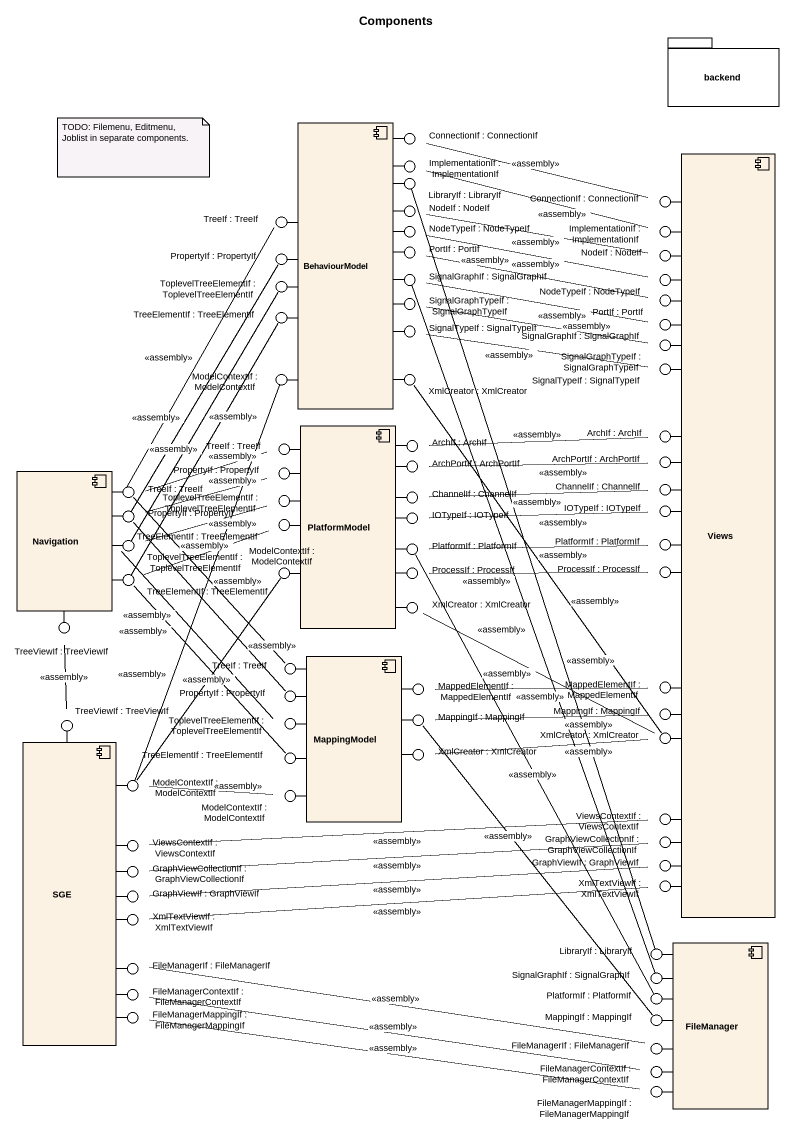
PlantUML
@startuml
title Components
package backend {
}
component BehaviourModel
() "ConnectionIf : ConnectionIf" as ConnectionIf
() "ImplementationIf : ImplementationIf" as ImplementationIf
component Views
() "LibraryIf : LibraryIf" as LibraryIf
() "NodeIf : NodeIf" as NodeIf
() "ConnectionIf : ConnectionIf" as ConnectionIf_2
() "TreeIf : TreeIf" as TreeIf
() "PropertyIf : PropertyIf" as PropertyIf
() "NodeTypeIf : NodeTypeIf" as NodeTypeIf
() "PortIf : PortIf" as PortIf
() "ImplementationIf : ImplementationIf" as ImplementationIf_2
() "NodeIf : NodeIf" as NodeIf_2
() "ToplevelTreeElementIf : ToplevelTreeElementIf" as ToplevelTreeElementIf
() "SignalGraphIf : SignalGraphIf" as SignalGraphIf
() "NodeTypeIf : NodeTypeIf" as NodeTypeIf_2
() "TreeElementIf : TreeElementIf" as TreeElementIf
() "SignalGraphTypeIf : SignalGraphTypeIf" as SignalGraphTypeIf
() "SignalTypeIf : SignalTypeIf" as SignalTypeIf
() "PortIf : PortIf" as PortIf_2
() "SignalGraphIf : SignalGraphIf" as SignalGraphIf_2
() "SignalGraphTypeIf : SignalGraphTypeIf" as SignalGraphTypeIf_2
() "SignalTypeIf : SignalTypeIf" as SignalTypeIf_2
() "ModelContextIf : ModelContextIf" as ModelContextIf
() "XmlCreator : XmlCreator" as XmlCreator
() "TreeIf : TreeIf" as TreeIf_2
component PlatformModel
() "ArchIf : ArchIf" as ArchIf
() "ArchIf : ArchIf" as ArchIf_2
component Navigation
() "TreeIf : TreeIf" as TreeIf_3
() "PropertyIf : PropertyIf" as PropertyIf_2
() "ArchPortIf : ArchPortIf" as ArchPortIf
() "ArchPortIf : ArchPortIf" as ArchPortIf_2
() "ChannelIf : ChannelIf" as ChannelIf
() "PropertyIf : PropertyIf" as PropertyIf_3
() "ToplevelTreeElementIf : ToplevelTreeElementIf" as ToplevelTreeElementIf_2
() "TreeElementIf : TreeElementIf" as TreeElementIf_2
() "ChannelIf : ChannelIf" as ChannelIf_2
() "IOTypeIf : IOTypeIf" as IOTypeIf
() "IOTypeIf : IOTypeIf" as IOTypeIf_2
() "ToplevelTreeElementIf : ToplevelTreeElementIf" as ToplevelTreeElementIf_3
() "PlatformIf : PlatformIf" as PlatformIf
() "PlatformIf : PlatformIf" as PlatformIf_2
() "TreeElementIf : TreeElementIf" as TreeElementIf_3
() "ModelContextIf : ModelContextIf" as ModelContextIf_2
() "ProcessIf : ProcessIf" as ProcessIf
() "XmlCreator : XmlCreator" as XmlCreator_2
() "ProcessIf : ProcessIf" as ProcessIf_2
() "TreeViewIf : TreeViewIf" as TreeViewIf
() "TreeIf : TreeIf" as TreeIf_4
component MappingModel
() "TreeViewIf : TreeViewIf" as TreeViewIf_2
() "PropertyIf : PropertyIf" as PropertyIf_4
() "ToplevelTreeElementIf : ToplevelTreeElementIf" as ToplevelTreeElementIf_4
() "MappedElementIf : MappedElementIf" as MappedElementIf
() "MappingIf : MappingIf" as MappingIf
() "MappedElementIf : MappedElementIf" as MappedElementIf_2
() "MappingIf : MappingIf" as MappingIf_2
component SGE
() "TreeElementIf : TreeElementIf" as TreeElementIf_4
() "XmlCreator : XmlCreator" as XmlCreator_3
() "XmlCreator : XmlCreator" as XmlCreator_4
() "ModelContextIf : ModelContextIf" as ModelContextIf_3
() "ModelContextIf : ModelContextIf" as ModelContextIf_4
() "ViewsContextIf : ViewsContextIf" as ViewsContextIf
() "ViewsContextIf : ViewsContextIf" as ViewsContextIf_2
() "GraphViewCollectionIf : GraphViewCollectionIf" as GraphViewCollectionIf
() "GraphViewCollectionIf : GraphViewCollectionIf" as GraphViewCollectionIf_2
() "GraphViewIf : GraphViewIf" as GraphViewIf
() "GraphViewIf : GraphViewIf" as GraphViewIf_2
() "XmlTextViewIf : XmlTextViewIf" as XmlTextViewIf
() "XmlTextViewIf : XmlTextViewIf" as XmlTextViewIf_2
() "LibraryIf : LibraryIf" as LibraryIf_2
component FileManager
() "FileManagerContextIf : FileManagerContextIf" as FileManagerContextIf
() "FileManagerIf : FileManagerIf" as FileManagerIf
() "SignalGraphIf : SignalGraphIf" as SignalGraphIf_3
() "FileManagerMappingIf : FileManagerMappingIf" as FileManagerMappingIf
() "PlatformIf : PlatformIf" as PlatformIf_3
() "MappingIf : MappingIf" as MappingIf_3
() "FileManagerContextIf : FileManagerContextIf" as FileManagerContextIf_2
() "FileManagerIf : FileManagerIf" as FileManagerIf_2
() "FileManagerMappingIf : FileManagerMappingIf" as FileManagerMappingIf_2
BehaviourModel -up- ConnectionIf
BehaviourModel -up- ImplementationIf
BehaviourModel -up- LibraryIf
BehaviourModel -up- NodeIf
Views -up- ConnectionIf_2
BehaviourModel -up- TreeIf
BehaviourModel -left- PropertyIf
BehaviourModel -right- NodeTypeIf
BehaviourModel -right- PortIf
Views -up- ImplementationIf_2
Views -up- NodeIf_2
BehaviourModel -left- ToplevelTreeElementIf
BehaviourModel -right- SignalGraphIf
Views -up- NodeTypeIf_2
BehaviourModel -- TreeElementIf
BehaviourModel -right- SignalGraphTypeIf
BehaviourModel -- SignalTypeIf
Views -up- PortIf_2
Views -up- SignalGraphIf_2
Views -up- SignalGraphTypeIf_2
Views -up- SignalTypeIf_2
BehaviourModel -- ModelContextIf
BehaviourModel -- XmlCreator
PlatformModel -up- TreeIf_2
PlatformModel -up- ArchIf
Views -up- ArchIf_2
Navigation -up- TreeIf_3
PlatformModel -up- PropertyIf_2
PlatformModel -up- ArchPortIf
Views -up- ArchPortIf_2
Views -up- ChannelIf
Navigation -right- PropertyIf_3
PlatformModel -left- ToplevelTreeElementIf_2
PlatformModel -left- TreeElementIf_2
PlatformModel -right- ChannelIf_2
PlatformModel -right- IOTypeIf
Views -left- IOTypeIf_2
Navigation -right- ToplevelTreeElementIf_3
PlatformModel -right- PlatformIf
Views -left- PlatformIf_2
Navigation -- TreeElementIf_3
PlatformModel -- ModelContextIf_2
PlatformModel -- ProcessIf
PlatformModel -- XmlCreator_2
Views -left- ProcessIf_2
Navigation -- TreeViewIf
MappingModel -up- TreeIf_4
SGE -up- TreeViewIf_2
MappingModel -up- PropertyIf_4
MappingModel -left- ToplevelTreeElementIf_4
MappingModel -up- MappedElementIf
MappingModel -right- MappingIf
Views -- MappedElementIf_2
Views -- MappingIf_2
MappingModel -left- TreeElementIf_4
MappingModel -right- XmlCreator_3
Views -- XmlCreator_4
SGE -up- ModelContextIf_3
MappingModel -- ModelContextIf_4
Views -- ViewsContextIf
SGE -up- ViewsContextIf_2
SGE -right- GraphViewCollectionIf
Views -- GraphViewCollectionIf_2
Views -- GraphViewIf
SGE -right- GraphViewIf_2
Views -- XmlTextViewIf
SGE -right- XmlTextViewIf_2
FileManager -up- LibraryIf_2
SGE -- FileManagerContextIf
SGE -- FileManagerIf
FileManager -up- SignalGraphIf_3
SGE -- FileManagerMappingIf
FileManager -left- PlatformIf_3
FileManager -left- MappingIf_3
FileManager -- FileManagerContextIf_2
FileManager -left- FileManagerIf_2
FileManager -- FileManagerMappingIf_2
ConnectionIf -right- ConnectionIf_2 : <<assembly>>
ImplementationIf -right- ImplementationIf_2 : <<assembly>>
LibraryIf -- LibraryIf_2 : <<assembly>>
NodeIf -right- NodeIf_2 : <<assembly>>
TreeIf -- TreeIf_3 : <<assembly>>
NodeTypeIf -right- NodeTypeIf_2 : <<assembly>>
PortIf -right- PortIf_2 : <<assembly>>
SignalGraphIf -right- SignalGraphIf_2 : <<assembly>>
SignalGraphIf -- SignalGraphIf_3 : <<assembly>>
SignalGraphTypeIf -right- SignalGraphTypeIf_2 : <<assembly>>
SignalTypeIf -right- SignalTypeIf_2 : <<assembly>>
ModelContextIf -- ModelContextIf_3 : <<assembly>>
XmlCreator -- XmlCreator_4 : <<assembly>>
TreeIf_2 -left- TreeIf_3 : <<assembly>>
ArchIf -right- ArchIf_2 : <<assembly>>
ArchPortIf -right- ArchPortIf_2 : <<assembly>>
PropertyIf_3 -up- PropertyIf : <<assembly>>
PropertyIf_3 -right- PropertyIf_2 : <<assembly>>
PropertyIf_3 -- PropertyIf_4 : <<assembly>>
ChannelIf_2 -right- ChannelIf : <<assembly>>
IOTypeIf -right- IOTypeIf_2 : <<assembly>>
ToplevelTreeElementIf_3 -up- ToplevelTreeElementIf : <<assembly>>
ToplevelTreeElementIf_3 -right- ToplevelTreeElementIf_2 : <<assembly>>
ToplevelTreeElementIf_3 -- ToplevelTreeElementIf_4 : <<assembly>>
PlatformIf -right- PlatformIf_2 : <<assembly>>
PlatformIf -- PlatformIf_3 : <<assembly>>
TreeElementIf_3 -up- TreeElementIf : <<assembly>>
TreeElementIf_3 -right- TreeElementIf_2 : <<assembly>>
TreeElementIf_3 -- TreeElementIf_4 : <<assembly>>
ModelContextIf_2 -- ModelContextIf_3 : <<assembly>>
ProcessIf -right- ProcessIf_2 : <<assembly>>
XmlCreator_2 -right- XmlCreator_4 : <<assembly>>
TreeIf_4 -up- TreeIf_3 : <<assembly>>
TreeViewIf_2 -up- TreeViewIf : <<assembly>>
MappedElementIf -right- MappedElementIf_2 : <<assembly>>
MappingIf -right- MappingIf_2 : <<assembly>>
MappingIf -- MappingIf_3 : <<assembly>>
XmlCreator_3 -right- XmlCreator_4 : <<assembly>>
ModelContextIf_4 -left- ModelContextIf_3 : <<assembly>>
ViewsContextIf -left- ViewsContextIf_2 : <<assembly>>
GraphViewCollectionIf -right- GraphViewCollectionIf_2 : <<assembly>>
GraphViewIf_2 -right- GraphViewIf : <<assembly>>
XmlTextViewIf_2 -right- XmlTextViewIf : <<assembly>>
FileManagerContextIf -right- FileManagerContextIf_2 : <<assembly>>
FileManagerIf_2 -left- FileManagerIf : <<assembly>>
FileManagerMappingIf_2 -left- FileManagerMappingIf : <<assembly>>
note as N1
  TODO: Filemenu, Editmenu, Joblist in separate components.
end note
@enduml
